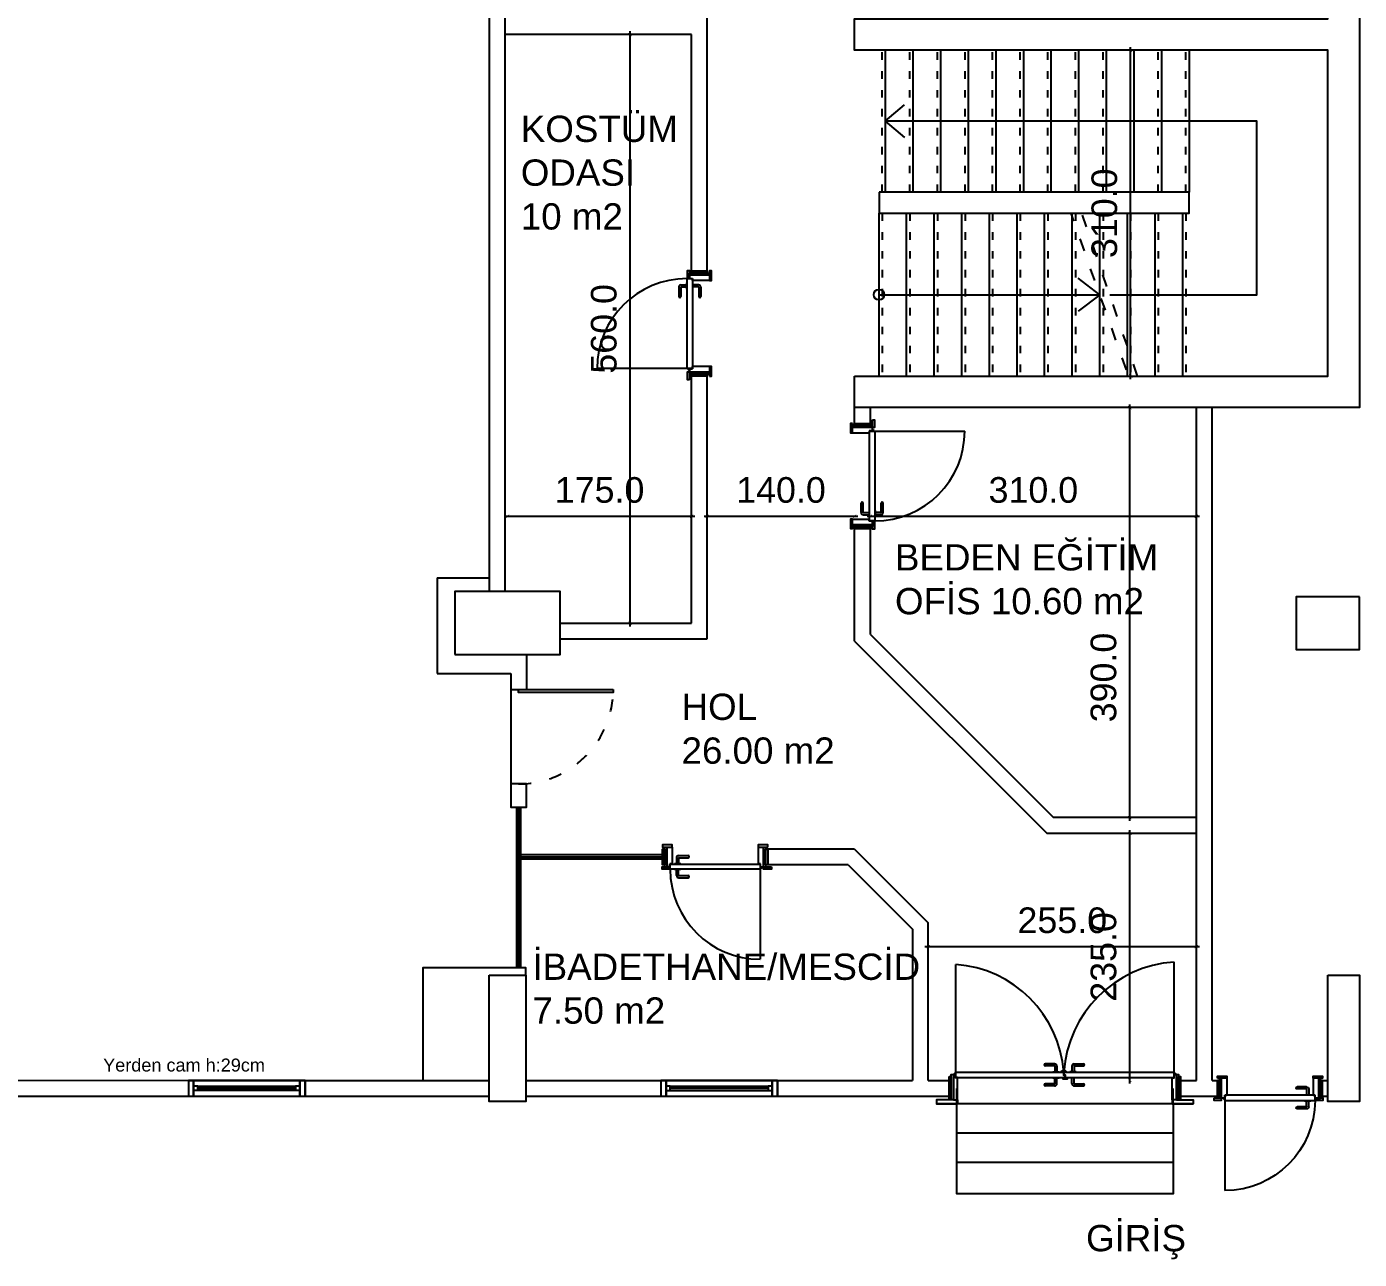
# Model space of a CAD drawing. Header units: millimetres. Extents: x 73043 to 76287, y 20714 to 23249.
# Drawn here: x 75019 to 76287, y 20800 to 21973 of the extents above; entities that cross this region are included whole.
import ezdxf

# ---------------------------------------------------------------- set-up
doc = ezdxf.new("R2010")
doc.units = ezdxf.units.MM
doc.linetypes.add('ACAD_ISO03W100', pattern=[30, 12, -18])
doc.linetypes.add('DUZ', pattern=[0])
doc.layers.get('0').update_dxf_attribs({"color": 252})
doc.layers.get('DEFPOINTS').update_dxf_attribs({"color": 252})
for name, color, linetype in [('A_DOOR_WINDOW', 252, 'Continuous'), ('A_ELEV_01', 252, 'Continuous'), ('A_ELEV_03', 252, 'Continuous'), ('A_ELEV_04', 252, 'Continuous'), ('A_INT_STAIR', 252, 'Continuous'), ('A_TXT_ROOM', 252, 'Continuous'), ('A_WALL_BLOK-15', 252, 'Continuous'), ('Alçıpan', 252, 'Continuous'), ('KAPI', 252, 'Continuous')]:
    doc.layers.add(name, color=color, linetype=linetype)
for name, color, linetype, lineweight in [('a_yazı', 252, 'Continuous', 9), ('S-KOLON', 252, 'Continuous', 40), ('ölçü', 252, 'DUZ', 13)]:
    doc.layers.add(name, color=color, linetype=linetype, lineweight=lineweight)
doc.styles.add('ARIEL50M', font='Arial.ttf', dxfattribs={"height": 25})
doc.styles.add('ARIEL50S', font='Arial.ttf', dxfattribs={"height": 15})
doc.styles.add('OZGUR', font='')
doc.styles.get('OZGUR').set_extended_font_data('@Arial Unicode MS')
doc.dimstyles.new('İÇ ÖLÇÜLENDİRME', dxfattribs={"dimscale": 30.48, "dimtxt": 0.2, "dimasz": 0.1, "dimexe": 0.28, "dimexo": 0.005, "dimgap": 0.1, "dimtad": 0, "dimdec": 1, "dimzin": 1, "dimdsep": 46, "dimtxsty": 'OZGUR', "dimblk": 'ARCHTICK', "dimcen": 0.09, "dimdle": 0.1, "dimse1": 1, "dimse2": 1, "dimclrd": 83, "dimclre": 7, "dimclrt": 7, "dimazin": 0, "dimtfac": 1, "dimtdec": 1, "dimtix": 1, "dimtmove": 0, "dimatfit": 3, "dimldrblk": 'NONE', "dimfxl": 0.3, "dimfxlon": 1, "dimtvp": 1, "dimtolj": 1, "dimtzin": 0, "dimarcsym": 0})

# ---------------------------------------------------------------- blocks, each defined once
blk = doc.blocks.new('A$C7a0669ab')
at = {"layer": 'A_DOOR_WINDOW'}
for p, q in [((9, 9.5), (102, 9.5)), ((9, 5.5), (102, 5.5))]:
    blk.add_line(p, q, dxfattribs=at)
for points in [[(5, 0), (5, 15), (0, 15), (0, 0)], [(111, 0), (111, 15), (106, 15), (106, 0)]]:
    blk.add_lwpolyline(points, close=True, dxfattribs=at)
for points in [[(5, 9.5), (5, 5.5), (9, 5.5), (9, 9.5), (5, 9.5)], [(9, 7.5), (102, 7.5)], [(102, 9.5), (102, 5.5), (106, 5.5), (106, 9.5), (102, 9.5)]]:
    blk.add_lwpolyline(points, dxfattribs=at)
at = {"layer": 'A_ELEV_01'}
for points in [[(0, 15), (111, 15)], [(0, 0), (111, 0)]]:
    blk.add_lwpolyline(points, dxfattribs=at)
at = {"layer": 'A_ELEV_04'}
blk.add_lwpolyline([(5, 15), (5, 0), (106, 0), (106, 15)], close=True, dxfattribs=at)
blk = doc.blocks.new('p_hgr')
at = {"layer": 'A_DOOR_WINDOW', "color": 3}
for p, q in [((4983.3, 29066.6), (4983.5, 29066.6)), ((4983.5, 29066.6), (4983.5, 29068.4))]:
    blk.add_line(p, q, dxfattribs=at)
at = {"layer": 'A_DOOR_WINDOW'}
for p, q in [((4983.5, 29066.6), (4983.5, 29068.4)), ((4983.5, 29068.4), (4986.3, 29068.4)), ((4983.5, 29066.6), (4983.5, 28953.6)), ((4975.5, 28974.4), (4975.5, 28983.2)), ((4977.5, 28974.4), (4977.5, 28983.2)), ((4994.5, 28974.4), (4994.5, 28983.2)), ((4996.5, 28974.4), (4996.5, 28983.2)), ((4977.7, 28974.2), (4983.2, 28974.2)), ((4977.7, 28972.2), (4983.2, 28972.2)), ((4983.2, 28976.2), (4983.2, 28970.2)), ((4983.5, 28976.2), (4983.2, 28976.2)), ((4983.5, 28970.2), (4983.2, 28970.2)), ((4983.5, 28973.4), (4983.5, 28860.8)), ((4988.5, 28976.2), (4988.8, 28976.2)), ((4988.5, 28970.2), (4988.8, 28970.2)), ((4988.8, 28976.2), (4988.8, 28970.2)), ((4994.3, 28974.2), (4988.8, 28974.2)), ((4994.3, 28972.2), (4988.8, 28972.2)), ((4977.7, 28957.9), (4983.2, 28957.9)), ((4983.2, 28953.9), (4983.2, 28959.9)), ((4983.5, 28959.9), (4983.2, 28959.9)), ((4983.5, 28966.4), (4983.5, 28962.4)), ((4988.5, 28965.6), (4986, 28965.6)), ((4988.5, 28967.8), (4990, 28967.8)), ((4988.5, 28967.8), (4988.5, 28963.8)), ((4990, 28963.8), (4988.5, 28963.8)), ((4988.5, 28959.9), (4988.8, 28959.9)), ((4988.8, 28953.9), (4988.8, 28959.9)), ((4994.3, 28957.9), (4988.8, 28957.9)), ((4990, 28967.8), (4990, 28963.8)), ((4975.5, 28955.7), (4975.5, 28946.9)), ((4977.5, 28955.7), (4977.5, 28946.9)), ((4977.7, 28955.9), (4983.2, 28955.9)), ((4983.5, 28953.9), (4983.2, 28953.9)), ((4988.5, 28953.9), (4988.8, 28953.9)), ((4994.3, 28955.9), (4988.8, 28955.9)), ((4994.5, 28955.7), (4994.5, 28946.9)), ((4996.5, 28955.7), (4996.5, 28946.9)), ((4983.5, 28860.8), (4988.5, 28860.8))]:
    blk.add_line(p, q, dxfattribs=at)
for points in [[(4984.3, 29072.6), (4986.3, 29072.6), (4986.3, 29070.6), (4962.3, 29070.6), (4962.3, 29070.6), (4962.3, 29072.6), (4984.3, 29072.6)], [(4962.3, 29070.6), (4962.3, 29066.6), (4983.3, 29066.6), (4983.3, 29068.6), (4986.3, 29068.6), (4986.3, 29070.6)], [(4983.5, 29068.4), (4987.5, 29068.4), (4988.5, 29068.4), (4988.5, 28954.8)], [(4988.5, 28974.6), (4988.5, 28860.8)], [(4983.5, 28964.4), (4983.5, 28962.4), (4982, 28962.4), (4982, 28966.4), (4983.5, 28966.4)], [(4988.5, 28965.8), (4985.8, 28965.8), (4985.8, 28964.6), (4983.5, 28964.6)], [(4988.5, 28965.6), (4986, 28965.6), (4986, 28964.4), (4983.5, 28964.4)], [(4962.3, 28858.6), (4962.3, 28862.6), (4983.3, 28862.6), (4983.3, 28860.6), (4986.3, 28860.6), (4986.3, 28858.6)], [(4984.3, 28858.6), (4986.3, 28858.6), (4986.3, 28856.6), (4962.3, 28856.6), (4962.3, 28856.6), (4962.3, 28858.6), (4984.3, 28858.6)]]:
    blk.add_lwpolyline(points, dxfattribs=at)
for centre in [(4986.9, 29069.2), (4986.9, 28859.9)]:
    blk.add_circle(centre, 0.6, dxfattribs=at)
for centre, radius, start, end in [((4976.5, 28983.2), 1, 0, 180), ((4995.5, 28983.2), 1, 0, 180), ((4977.7, 28974.4), 2.2, 180, 270), ((4977.7, 28974.4), 0.2, 180, 270), ((4994.3, 28974.4), 2.2, 270, 0), ((4994.3, 28974.4), 0.2, 270, 0), ((4977.7, 28955.7), 2.2, 90, 180), ((4994.3, 28955.7), 2.2, 0, 90), ((4976.5, 28946.9), 1, 180, 0), ((4977.7, 28955.7), 0.2, 90, 180), ((4994.3, 28955.7), 0.2, 0, 90), ((4995.5, 28946.9), 1, 180, 0)]:
    blk.add_arc(centre, radius, start, end, dxfattribs=at)
at = {"layer": 'A_ELEV_03'}
for p, q in [((4958.3, 29066.6), (4958.3, 29086.6)), ((4988.5, 29068.4), (5091.1, 29068.4)), ((4958.3, 28862.6), (4958.3, 28842.6)), ((4988.5, 28860.8), (5093.3, 28860.8))]:
    blk.add_line(p, q, dxfattribs=at)
for points in [[(4962.3, 29070.6), (4962.3, 29070.6), (4962.3, 29086.6), (4958.3, 29086.6), (4958.3, 29066.6)], [(4962.3, 29070.6), (4962.3, 29066.6), (4958.3, 29066.6)], [(4962.3, 28858.6), (4962.3, 28858.6), (4962.3, 28842.6), (4958.3, 28842.6), (4958.3, 28862.6)], [(4962.3, 28858.6), (4962.3, 28862.6), (4958.3, 28862.6)]]:
    blk.add_lwpolyline(points, dxfattribs=at)
for centre, radius, start, end in [((4980.7, 29076.1), 110.6, 274.0043, 355.9957), ((4980.8, 28853.1), 112.8, 3.9191, 86.0809)]:
    blk.add_arc(centre, radius, start, end, dxfattribs=at)
at = {"layer": 'A_ELEV_04', "color": 3}
for p, q in [((4983.3, 28862.6), (4983.5, 28862.6)), ((4983.3, 28860.6), (4983.3, 28862.6)), ((4983.3, 28862.6), (4983.3, 28860.6)), ((4983.4, 28862.6), (4983.4, 28860.6)), ((4983.5, 28862.6), (4983.5, 28860.6))]:
    blk.add_line(p, q, dxfattribs=at)
at = {"layer": 'A_ELEV_04'}
for points in [[(4984.3, 29074.6), (4984.3, 29072.6), (4962.3, 29072.6), (4962.3, 29074.6)], [(4984.3, 28856.6), (4984.3, 28854.6), (4962.3, 28854.6), (4962.3, 28856.6)]]:
    blk.add_lwpolyline(points, close=True, dxfattribs=at)
blk = doc.blocks.new('p_klt')
at = {"layer": 'A_DOOR_WINDOW'}
for p, q in [((1127, 31208.8), (1127, 31294.4)), ((1204.4, 31216.8), (1195.6, 31216.8)), ((1204.4, 31214.8), (1195.6, 31214.8)), ((1204.6, 31214.6), (1204.6, 31209.1)), ((1206.6, 31214.6), (1206.6, 31209.1)), ((1126.8, 31206.6), (1123.8, 31206.6)), ((1123.8, 31206.6), (1123.8, 31187.6)), ((1123.8, 31203.1), (1123.8, 31187.6)), ((1126.8, 31206.6), (1126.8, 31203.6)), ((1126.8, 31203.6), (1128.8, 31203.6)), ((1127, 31203.8), (1127, 31208.8)), ((1127, 31208.8), (1212.6, 31208.8)), ((1212.6, 31203.8), (1127, 31203.8)), ((1128.8, 31187.6), (1128.8, 31203.8)), ((1202.6, 31209.1), (1208.6, 31209.1)), ((1202.6, 31203.8), (1202.6, 31203.5)), ((1202.6, 31203.5), (1208.6, 31203.5)), ((1204.6, 31198), (1204.6, 31203.5)), ((1206.6, 31198), (1206.6, 31203.5)), ((1208.6, 31208.8), (1208.6, 31209.1)), ((1210.8, 31187.6), (1210.8, 31203.8)), ((1212.8, 31203.6), (1210.8, 31203.6)), ((1212.6, 31208.8), (1212.6, 31203.8)), ((1212.8, 31206.6), (1215.8, 31206.6)), ((1212.8, 31206.6), (1212.8, 31203.6)), ((1204.4, 31197.8), (1195.6, 31197.8)), ((1204.4, 31195.8), (1195.6, 31195.8))]:
    blk.add_line(p, q, dxfattribs=at)
at = {"layer": 'A_DOOR_WINDOW', "color": 3}
for p, q in [((1126.8, 31203.8), (1126.8, 31203.6)), ((1128.8, 31203.8), (1126.8, 31203.8)), ((1128.8, 31203.7), (1126.8, 31203.7)), ((1128.8, 31203.7), (1126.8, 31203.7)), ((1126.8, 31203.6), (1128.8, 31203.6)), ((1212.8, 31203.8), (1210.8, 31203.8)), ((1212.8, 31203.7), (1210.8, 31203.7)), ((1212.8, 31203.7), (1210.8, 31203.7)), ((1210.8, 31203.6), (1212.8, 31203.6))]:
    blk.add_line(p, q, dxfattribs=at)
at = {"layer": 'A_DOOR_WINDOW'}
for points in [[(1116.3, 31206.6), (1116.3, 31208.6), (1123.8, 31208.6), (1123.8, 31206.6)], [(1212.8, 31206.6), (1212.8, 31208.6), (1220.3, 31208.6), (1220.3, 31206.6)], [(1119.8, 31187.6), (1119.8, 31185.6), (1128.8, 31185.6), (1128.8, 31187.6)], [(1210.8, 31187.6), (1210.8, 31185.6), (1219.8, 31185.6), (1219.8, 31187.6)]]:
    blk.add_lwpolyline(points, close=True, dxfattribs=at)
blk.add_lwpolyline([(1123.8, 31187.6), (1121.8, 31187.6), (1121.8, 31206.6)], dxfattribs=at)
blk.add_circle((1126.2, 31207.2), 0.6, dxfattribs=at)
for centre, radius, start, end in [((1127, 31208.8), 85.6, 0, 90), ((1195.6, 31215.8), 1, 90, 270), ((1204.4, 31214.6), 2.2, 0, 90), ((1204.4, 31214.6), 0.2, 0, 90), ((1195.6, 31196.8), 1, 90, 270), ((1204.4, 31198), 2.2, 270, 0), ((1204.4, 31198), 0.2, 270, 0)]:
    blk.add_arc(centre, radius, start, end, dxfattribs=at)
at = {"layer": 'A_ELEV_03'}
for p, q in [((1123.8, 31206.6), (1121.8, 31206.6)), ((1215.8, 31187.6), (1215.8, 31206.6)), ((1128.8, 31187.6), (1123.8, 31187.6))]:
    blk.add_line(p, q, dxfattribs=at)
blk.add_lwpolyline([(1215.8, 31206.6), (1217.8, 31206.6), (1217.8, 31187.6)], dxfattribs=at)
at = {"layer": 'A_ELEV_04'}
for points in [[(1121.8, 31189.6), (1119.8, 31189.6), (1119.8, 31204.6), (1121.8, 31204.6)], [(1217.8, 31204.6), (1219.8, 31204.6), (1219.8, 31189.6), (1217.8, 31189.6)]]:
    blk.add_lwpolyline(points, close=True, dxfattribs=at)
blk = doc.blocks.new('A$C0d0f490b')
at = {"layer": 'A_ELEV_03', "linetype": 'ACAD_ISO03W100', "ltscale": 0.6}
for p, q in [((-558, -91), (-558, 44)), ((-531.7, -91), (-531.7, 44)), ((-505.5, -91), (-505.5, 44)), ((-479.2, -91), (-479.2, 44)), ((-453, -91), (-453, 44)), ((-426.7, -91), (-426.7, 44)), ((-400.5, -91), (-400.5, 44)), ((-374.2, -91), (-374.2, 44)), ((-348, -91), (-348, 44)), ((-321.7, -91), (-321.7, 44)), ((-295.5, -91), (-295.5, 44)), ((-269.2, -91), (-269.2, 44)), ((-558, -111), (-558, -266)), ((-531.7, -111), (-531.7, -266)), ((-505.5, -111), (-505.5, -266)), ((-479.2, -111), (-479.2, -266)), ((-453, -111), (-453, -266)), ((-426.7, -111), (-426.7, -266)), ((-400.5, -111), (-400.5, -266)), ((-374.2, -111), (-374.2, -266)), ((-348, -111), (-348, -266)), ((-321.7, -111), (-321.7, -266)), ((-295.5, -111), (-295.5, -266)), ((-269.2, -111), (-269.2, -266))]:
    blk.add_line(p, q, dxfattribs=at)
at = {"layer": 'A_ELEV_03', "linetype": 'ACAD_ISO03W100'}
for p, q in [((-325.7, -259.9), (-378.4, -111)), ((-315.1, -266), (-368.1, -111))]:
    blk.add_line(p, q, dxfattribs=at)
at = {"layer": 'A_INT_STAIR'}
for p, q in [((-555, 44), (-555, -91)), ((-528.7, 44), (-528.7, -91)), ((-502.5, 44), (-502.5, -91)), ((-476.2, 44), (-476.2, -91)), ((-450, 44), (-450, -91)), ((-423.7, 44), (-423.7, -91)), ((-397.5, 44), (-397.5, -91)), ((-371.2, 44), (-371.2, -91)), ((-345, 44), (-345, -91)), ((-318.7, 44), (-318.7, -91)), ((-292.5, 44), (-292.5, -91)), ((-266.2, 44), (-266.2, -91)), ((-561, -91), (-561, -111)), ((-561, -266), (-561, -111)), ((-534.7, -266), (-534.7, -111)), ((-508.5, -266), (-508.5, -111)), ((-482.2, -266), (-482.2, -111)), ((-456, -266), (-456, -111)), ((-429.7, -266), (-429.7, -111)), ((-403.5, -266), (-403.5, -111)), ((-377.2, -266), (-377.2, -111)), ((-351, -266), (-351, -111)), ((-324.7, -266), (-324.7, -111)), ((-298.5, -266), (-298.5, -111)), ((-272.2, -266), (-272.2, -111))]:
    blk.add_line(p, q, dxfattribs=at)
for points in [[(-555, -23.5), (-536.7, -7.9)], [(-341.6, -188.5), (-201.7, -188.5), (-201.7, -23.5), (-555, -23.5)], [(-555, -23.5), (-536.7, -39.1)], [(-561, -111), (-266.2, -111), (-266.2, -91), (-266.2, -91), (-561, -91)], [(-351, -188.5), (-371.6, -172.9)], [(-561, -188.5), (-351, -188.5)], [(-351, -188.5), (-371.6, -204.1)]]:
    blk.add_lwpolyline(points, dxfattribs=at)
blk.add_circle((-561, -188.5), 5, dxfattribs=at)
blk = doc.blocks.new('A$C519f2308')
at = {"layer": 'A_INT_STAIR'}
for p, q in [((-102.9, -1.5), (-102.9, 12.6)), ((102.9, -1.5), (102.9, 12.6)), ((-102.9, -29.5), (102.9, -29.5)), ((-102.9, -57.5), (102.9, -57.5))]:
    blk.add_line(p, q, dxfattribs=at)
blk.add_lwpolyline([(-102.9, -1.5), (102.9, -1.5), (102.9, -87.5), (-102.9, -87.5)], close=True, dxfattribs=at)
blk = doc.blocks.new('_ArchTick')
at = {"color": 0, "linetype": 'ByBlock', "const_width": 0.15}
blk.add_lwpolyline([(-0.5, -0.5), (0.5, 0.5)], dxfattribs=at)
blk = doc.blocks.new('*D21')
at = {"layer": 'DEFPOINTS', "color": 0, "transparency": 16777216}
for p in [(75876.7, 21097.6), (76131.7, 21097.6), (76131.7, 21097.6)]:
    blk.add_point(p, dxfattribs=at)
at = {"layer": 'ölçü', "color": 83, "lineweight": -2, "transparency": 16777216}
blk.add_line((75873.6, 21097.6), (76134.7, 21097.6), dxfattribs=at)
at = {"layer": 'ölçü', "color": 83, "lineweight": -2, "transparency": 16777216, "xscale": 3.048, "yscale": 3.048, "zscale": 3.048, "rotation": 180}
blk.add_blockref('_ArchTick', (75876.7, 21097.6), dxfattribs=at)
at = {"layer": 'ölçü', "color": 83, "lineweight": -2, "transparency": 16777216, "xscale": 3.048, "yscale": 3.048, "zscale": 3.048}
blk.add_blockref('_ArchTick', (76131.7, 21097.6), dxfattribs=at)
at = {"layer": 'ölçü', "color": 7, "transparency": 16777216, "insert": (76004.2, 21122.5), "char_height": 24.38, "attachment_point": 5, "style": 'OZGUR'}
blk.add_mtext('\\A1;255.0', dxfattribs=at)
blk = doc.blocks.new('_None')
blk = doc.blocks.new('*D22')
at = {"layer": 'DEFPOINTS', "color": 0, "transparency": 16777216}
for p in [(75593.3, 21965.3), (75593.3, 21965.3), (75593.3, 21405.3)]:
    blk.add_point(p, dxfattribs=at)
at = {"layer": 'ölçü', "color": 83, "lineweight": -2, "transparency": 16777216}
blk.add_line((75593.3, 21402.3), (75593.3, 21968.4), dxfattribs=at)
at = {"layer": 'ölçü', "color": 83, "lineweight": -2, "transparency": 16777216, "xscale": 3.048, "yscale": 3.048, "zscale": 3.048}
for p, rotation in [((75593.3, 21965.3), 90), ((75593.3, 21405.3), 270)]:
    blk.add_blockref('_ArchTick', p, dxfattribs=dict(at, rotation=rotation))
at = {"layer": 'ölçü', "color": 7, "transparency": 16777216, "insert": (75568.3, 21685.3), "char_height": 24.38, "attachment_point": 5, "rotation": 90, "style": 'OZGUR'}
blk.add_mtext('\\A1;560.0', dxfattribs=at)
blk = doc.blocks.new('*D23')
at = {"layer": 'DEFPOINTS', "color": 0, "transparency": 16777216}
for p in [(76068.4, 21205.3), (76068.4, 21205.3), (76068.4, 20970.3)]:
    blk.add_point(p, dxfattribs=at)
at = {"layer": 'ölçü', "color": 83, "lineweight": -2, "transparency": 16777216}
blk.add_line((76068.4, 20967.3), (76068.4, 21208.4), dxfattribs=at)
at = {"layer": 'ölçü', "color": 83, "lineweight": -2, "transparency": 16777216, "xscale": 3.048, "yscale": 3.048, "zscale": 3.048}
for p, rotation in [((76068.4, 21205.3), 90), ((76068.4, 20970.3), 270)]:
    blk.add_blockref('_ArchTick', p, dxfattribs=dict(at, rotation=rotation))
at = {"layer": 'ölçü', "color": 7, "transparency": 16777216, "insert": (76043.5, 21087.8), "char_height": 24.38, "attachment_point": 5, "rotation": 90, "style": 'OZGUR'}
blk.add_mtext('\\A1;235.0', dxfattribs=at)
blk = doc.blocks.new('*D24')
at = {"layer": 'DEFPOINTS', "color": 0, "transparency": 16777216}
for p in [(76068.4, 21610.3), (76068.4, 21610.3), (76068.4, 21220.3)]:
    blk.add_point(p, dxfattribs=at)
at = {"layer": 'ölçü', "color": 83, "lineweight": -2, "transparency": 16777216}
blk.add_line((76068.4, 21217.3), (76068.4, 21613.4), dxfattribs=at)
at = {"layer": 'ölçü', "color": 83, "lineweight": -2, "transparency": 16777216, "xscale": 3.048, "yscale": 3.048, "zscale": 3.048}
for p, rotation in [((76068.4, 21610.3), 90), ((76068.4, 21220.3), 270)]:
    blk.add_blockref('_ArchTick', p, dxfattribs=dict(at, rotation=rotation))
at = {"layer": 'ölçü', "color": 7, "transparency": 16777216, "insert": (76043.5, 21353.6), "char_height": 24.38, "attachment_point": 5, "rotation": 90, "style": 'OZGUR'}
blk.add_mtext('\\A1;390.0', dxfattribs=at)
blk = doc.blocks.new('*D25')
at = {"layer": 'DEFPOINTS', "color": 0, "transparency": 16777216}
for p in [(76069.2, 21950.3), (76069.2, 21950.3), (76069.2, 21640.3)]:
    blk.add_point(p, dxfattribs=at)
at = {"layer": 'ölçü', "color": 83, "lineweight": -2, "transparency": 16777216}
blk.add_line((76069.2, 21637.3), (76069.2, 21953.4), dxfattribs=at)
at = {"layer": 'ölçü', "color": 83, "lineweight": -2, "transparency": 16777216, "xscale": 3.048, "yscale": 3.048, "zscale": 3.048}
for p, rotation in [((76069.2, 21950.3), 90), ((76069.2, 21640.3), 270)]:
    blk.add_blockref('_ArchTick', p, dxfattribs=dict(at, rotation=rotation))
at = {"layer": 'ölçü', "color": 7, "transparency": 16777216, "insert": (76044.3, 21795.3), "char_height": 24.38, "attachment_point": 5, "rotation": 90, "style": 'OZGUR'}
blk.add_mtext('\\A1;310.0', dxfattribs=at)
blk = doc.blocks.new('*D31')
at = {"layer": 'DEFPOINTS', "color": 0, "transparency": 16777216}
for p in [(75476.7, 21507), (75651.7, 21507), (75651.7, 21507)]:
    blk.add_point(p, dxfattribs=at)
at = {"layer": 'ölçü', "color": 83, "lineweight": -2, "transparency": 16777216}
blk.add_line((75473.6, 21507), (75654.7, 21507), dxfattribs=at)
at = {"layer": 'ölçü', "color": 83, "lineweight": -2, "transparency": 16777216, "xscale": 3.048, "yscale": 3.048, "zscale": 3.048, "rotation": 180}
blk.add_blockref('_ArchTick', (75476.7, 21507), dxfattribs=at)
at = {"layer": 'ölçü', "color": 83, "lineweight": -2, "transparency": 16777216, "xscale": 3.048, "yscale": 3.048, "zscale": 3.048}
blk.add_blockref('_ArchTick', (75651.7, 21507), dxfattribs=at)
at = {"layer": 'ölçü', "color": 7, "transparency": 16777216, "insert": (75564.2, 21531.9), "char_height": 24.38, "attachment_point": 5, "style": 'OZGUR'}
blk.add_mtext('\\A1;175.0', dxfattribs=at)
blk = doc.blocks.new('*D32')
at = {"layer": 'DEFPOINTS', "color": 0, "transparency": 16777216}
for p in [(75666.7, 21507), (75806.7, 21507), (75806.7, 21507)]:
    blk.add_point(p, dxfattribs=at)
at = {"layer": 'ölçü', "color": 83, "lineweight": -2, "transparency": 16777216}
blk.add_line((75663.6, 21507), (75809.7, 21507), dxfattribs=at)
at = {"layer": 'ölçü', "color": 83, "lineweight": -2, "transparency": 16777216, "xscale": 3.048, "yscale": 3.048, "zscale": 3.048, "rotation": 180}
blk.add_blockref('_ArchTick', (75666.7, 21507), dxfattribs=at)
at = {"layer": 'ölçü', "color": 83, "lineweight": -2, "transparency": 16777216, "xscale": 3.048, "yscale": 3.048, "zscale": 3.048}
blk.add_blockref('_ArchTick', (75806.7, 21507), dxfattribs=at)
at = {"layer": 'ölçü', "color": 7, "transparency": 16777216, "insert": (75736.7, 21531.9), "char_height": 24.38, "attachment_point": 5, "style": 'OZGUR'}
blk.add_mtext('\\A1;140.0', dxfattribs=at)
blk = doc.blocks.new('*D33')
at = {"layer": 'DEFPOINTS', "color": 0, "transparency": 16777216}
for p in [(75821.7, 21507), (76131.7, 21507), (76131.7, 21507)]:
    blk.add_point(p, dxfattribs=at)
at = {"layer": 'ölçü', "color": 83, "lineweight": -2, "transparency": 16777216}
blk.add_line((75818.6, 21507), (76134.7, 21507), dxfattribs=at)
at = {"layer": 'ölçü', "color": 83, "lineweight": -2, "transparency": 16777216, "xscale": 3.048, "yscale": 3.048, "zscale": 3.048, "rotation": 180}
blk.add_blockref('_ArchTick', (75821.7, 21507), dxfattribs=at)
at = {"layer": 'ölçü', "color": 83, "lineweight": -2, "transparency": 16777216, "xscale": 3.048, "yscale": 3.048, "zscale": 3.048}
blk.add_blockref('_ArchTick', (76131.7, 21507), dxfattribs=at)
at = {"layer": 'ölçü', "color": 7, "transparency": 16777216, "insert": (75976.7, 21531.9), "char_height": 24.38, "attachment_point": 5, "style": 'OZGUR'}
blk.add_mtext('\\A1;310.0', dxfattribs=at)

msp = doc.modelspace()

# ---------------------------------------------------------------- linework, layer by layer
at = {"layer": 'A_WALL_BLOK-15', "linetype": 'ByBlock'}
for p, q in [((75474.17, 22155.35), (75474.17, 21435.35)), ((75666.67, 21740.35), (75666.67, 22080.35)), ((75651.67, 21965.35), (75474.17, 21965.35)), ((75651.67, 21740.35), (75651.67, 21965.35)), ((75666.67, 21740.35), (75651.67, 21740.35)), ((75651.67, 21405.35), (75651.67, 21640.35)), ((75666.67, 21640.35), (75651.67, 21640.35)), ((75666.67, 21390.35), (75666.67, 21640.35)), ((75806.67, 21595.35), (75806.67, 21640.35)), ((75821.67, 21595.35), (75821.67, 21610.35)), ((76131.67, 20970.35), (76131.67, 21610.35)), ((76146.67, 20970.35), (76146.67, 21610.35)), ((75806.67, 21595.35), (75821.67, 21595.35)), ((75806.67, 21388.34), (75806.67, 21495.35)), ((75806.67, 21495.35), (75821.67, 21495.35)), ((75821.67, 21394.55), (75821.67, 21495.35)), ((75526.67, 21405.35), (75651.67, 21405.35)), ((75821.67, 21394.55), (75995.87, 21220.35)), ((75526.67, 21390.35), (75666.67, 21390.35)), ((75806.67, 21388.34), (75989.66, 21205.35)), ((75494.67, 21375.35), (75494.67, 21342.36)), ((75485.17, 21230.35), (75485.17, 21077.35)), ((75487.17, 21230.35), (75487.17, 21077.35)), ((75489.17, 21230.35), (75489.17, 21077.35)), ((76131.67, 21220.35), (75995.87, 21220.35)), ((76131.67, 21205.35), (75989.66, 21205.35)), ((75624.17, 21190.35), (75624.17, 21175.35)), ((75806.67, 21190.35), (75724.17, 21190.35)), ((75724.17, 21190.35), (75724.17, 21175.35)), ((75806.67, 21190.35), (75876.67, 21120.35)), ((75624.17, 21184.85), (75489.17, 21184.85)), ((75624.17, 21182.85), (75489.17, 21182.85)), ((75624.17, 21180.85), (75489.17, 21180.85)), ((75800.45, 21175.35), (75724.17, 21175.35)), ((75800.45, 21175.35), (75861.67, 21114.13)), ((75861.67, 21114.13), (75861.67, 20970.35)), ((75876.67, 20970.35), (75876.67, 21120.35)), ((74926.67, 20970.36), (75173.17, 20970.38)), ((75173.17, 20970.36), (75173.17, 20955.36)), ((75284.17, 20970.36), (75459.17, 20970.35)), ((75284.17, 20970.36), (75284.17, 20955.36)), ((75494.17, 20970.35), (75622.42, 20970.35)), ((75622.42, 20970.35), (75622.42, 20955.35)), ((75733.42, 20970.35), (75861.67, 20970.35)), ((75733.42, 20970.35), (75733.42, 20955.35)), ((75876.67, 20970.35), (75896.67, 20970.35)), ((75896.67, 20955.35), (75896.67, 20970.35)), ((76116.67, 20955.35), (76116.67, 20970.35)), ((76116.67, 20970.35), (76131.67, 20970.35)), ((76146.67, 20970.35), (76151.67, 20970.35)), ((76151.67, 20955.35), (76151.67, 20970.35)), ((76251.67, 20970.35), (76256.67, 20970.35)), ((76251.67, 20955.35), (76251.67, 20970.35)), ((74905.67, 20955.34), (75173.17, 20955.36)), ((75284.17, 20955.36), (75459.17, 20955.35)), ((75494.17, 20955.35), (75622.42, 20955.35)), ((75733.42, 20955.35), (75896.67, 20955.35)), ((76116.67, 20955.35), (76151.67, 20955.35)), ((76251.67, 20955.35), (76256.67, 20955.35))]:
    msp.add_line(p, q, dxfattribs=at)
at = {"layer": 'Alçıpan', "linetype": 'ByBlock'}
for p, q in [((75459.17, 22155.35), (75459.17, 21435.35)), ((75409.67, 21448.36), (75459.17, 21448.36)), ((75409.67, 21448.36), (75409.67, 21357.36)), ((75409.67, 21357.36), (75479.67, 21357.36)), ((75479.67, 21342.36), (75577.17, 21342.36))]:
    msp.add_line(p, q, dxfattribs=at)
for points in [[(75479.67, 21357.36), (75479.67, 21230.35), (75494.67, 21230.35), (75494.67, 21252.35), (75479.67, 21252.35)], [(75494.17, 21070.35), (75494.17, 21077.35), (75396.17, 21077.35), (75396.16, 20970.35)]]:
    msp.add_lwpolyline(points, dxfattribs=at)
at = {"layer": 'KAPI', "linetype": 'ByBlock'}
msp.add_lwpolyline([(75577.17, 21342.36), (75577.17, 21339.36), (75487.17, 21339.36), (75487.17, 21342.36)], dxfattribs=at)
at = {"layer": 'KAPI', "linetype": 'ACAD_ISO03W100'}
msp.add_arc((75487.17, 21342.36), 90.02, 270, 358.83764, dxfattribs=at)
at = {"layer": 'S-KOLON', "color": 0, "lineweight": -2, "ltscale": 0.5}
for points in [[(75806.67, 21640.35), (76256.67, 21640.35), (76256.67, 21950.35), (75806.67, 21950.35), (75806.67, 21980.35), (76256.67, 21980.35), (76256.67, 22160.35), (76226.67, 22160.35), (76226.67, 22210.35), (76286.67, 22210.35), (76286.67, 21610.35), (75806.67, 21610.35)], [(76286.67, 21430.35), (76226.67, 21430.35), (76226.67, 21380.35), (76286.67, 21380.35), (76286.67, 21430.35)], [(75459.17, 21070.35), (75494.17, 21070.35), (75494.17, 20950.35), (75459.17, 20950.35), (75459.17, 21070.35)], [(76256.67, 21070.35), (76286.67, 21070.35), (76286.67, 20950.35), (76256.67, 20950.35), (76256.67, 21070.35)]]:
    msp.add_lwpolyline(points, dxfattribs=at)
msp.add_lwpolyline([(75426.67, 21375.35), (75526.67, 21375.35), (75526.67, 21435.35), (75426.67, 21435.35)], close=True, dxfattribs=at)

# ---------------------------------------------------------------- block references
at = {"layer": 'A_DOOR_WINDOW'}
for p in [(75173.17, 20955.37), (75622.42, 20955.35)]:
    msp.add_blockref('A$C7a0669ab', p, dxfattribs=at)
at = {"layer": 'A_ELEV_03', "rotation": 90}
msp.add_blockref('p_hgr', (104971.28, 15989.57), dxfattribs=at)
at = {"layer": 'A_ELEV_04'}
for p, rotation in [((106856.27, 20520.57), 90), ((44617.06, 22715.12), 270), ((76843.94, 52379.95), 179.9999999999999)]:
    msp.add_blockref('p_klt', p, dxfattribs=dict(at, rotation=rotation))
at = {"layer": 'A_ELEV_04', "xscale": -1, "rotation": 180}
msp.add_blockref('p_klt', (75031.9, 52159.95), dxfattribs=at)
at = {"layer": 'A_INT_STAIR'}
for name, p in [('A$C0d0f490b', (76390.91, 21906.32)), ('A$C519f2308', (76006.67, 20949.88))]:
    msp.add_blockref(name, p, dxfattribs=at)

# ---------------------------------------------------------------- texts
at = {"layer": 'A_TXT_ROOM', "char_height": 25, "attachment_point": 1, "style": 'ARIEL50S'}
for s, insert, width in [('KOSTÜM\\PODASI\\P10 m2', (75489.31, 21888.16), 202.6782), ('BEDEN EĞİTİM \\POFİS 10.60 m2', (75845.1, 21480.45), 304.5793), ('HOL\\P26.00 m2', (75642.15, 21338.27), 304.5793), ('İBADETHANE/MESCİD\\P7.50 m2', (75500.39, 21090.96), 416.2559), ('GİRİŞ', (76026.76, 20832.75), 121.7496)]:
    msp.add_mtext(s, dxfattribs=dict(at, insert=insert, width=width))
at = {"layer": 'a_yazı', "style": 'ARIEL50M'}
msp.add_text('Yerden cam h:29cm', height=12.3068, dxfattribs=at).set_placement((75092.17, 20978.76))

# ---------------------------------------------------------------- dimensions: what is measured, and where the dimension line sits
at = {"layer": 'ölçü'}
for base, p1, p2, picture, middle in [((75593.27, 21965.35), (75593.27, 21405.35), (75593.27, 21965.35), '*D22', (75568.35, 21685.35)), ((76069.17, 21950.35), (76069.17, 21640.35), (76069.17, 21950.35), '*D25', (76044.25, 21795.35)), ((76068.45, 21205.35), (76068.45, 20970.35), (76068.45, 21205.35), '*D23', (76043.53, 21087.85))]:
    dim = msp.add_linear_dim(base=base, p1=p1, p2=p2, angle=90, dimstyle='İÇ ÖLÇÜLENDİRME', override={"dimtxt": 0.8}, dxfattribs=at)
    dim.commit()
    dim.dimension.update_dxf_attribs({"geometry": picture, "text_midpoint": middle})
dim = msp.add_linear_dim(base=(76068.45, 21610.35), p1=(76068.45, 21220.35), p2=(76068.45, 21610.35), angle=90, dimstyle='İÇ ÖLÇÜLENDİRME', override={"dimtxt": 0.8}, dxfattribs=at)
dim.commit()
dim.dimension.update_dxf_attribs({"geometry": '*D24', "text_midpoint": (76068.45, 21353.62), "dimtype": 160})
for base, p1, p2, picture, middle in [((75651.67, 21507.01), (75476.67, 21507.01), (75651.67, 21507.01), '*D31', (75564.17, 21531.92)), ((75806.67, 21507.01), (75666.67, 21507.01), (75806.67, 21507.01), '*D32', (75736.67, 21531.92)), ((76131.67, 21507.01), (75821.67, 21507.01), (76131.67, 21507.01), '*D33', (75976.67, 21531.92)), ((76131.67, 21097.62), (75876.67, 21097.62), (76131.67, 21097.62), '*D21', (76004.17, 21122.54))]:
    dim = msp.add_linear_dim(base=base, p1=p1, p2=p2, dimstyle='İÇ ÖLÇÜLENDİRME', override={"dimtxt": 0.8}, dxfattribs=at)
    dim.commit()
    dim.dimension.update_dxf_attribs({"geometry": picture, "text_midpoint": middle})

doc.saveas('drawing.dxf')
